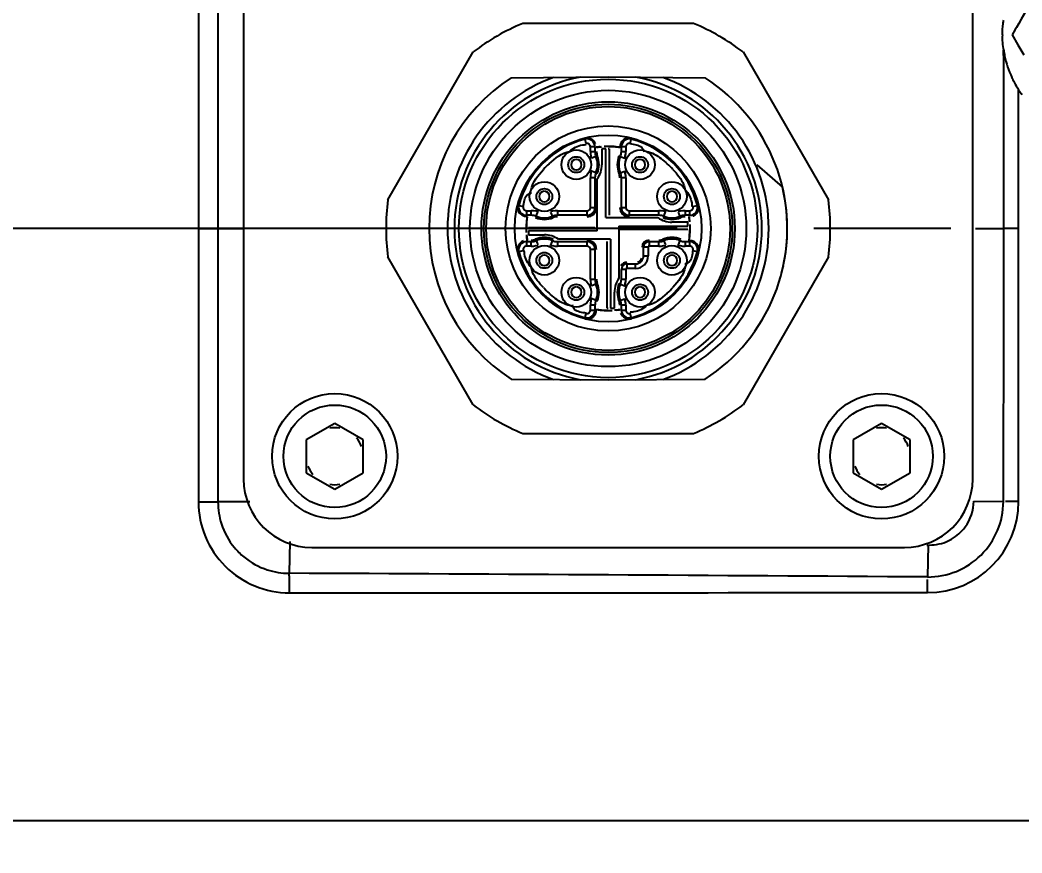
# Model space of a CAD drawing. Header units: millimetres. Extents: x 4086 to 8300, y 123 to 1549.
# Drawn here: x 7636.7 to 7647.69, y 634.36 to 643.5 of the extents above; entities that cross this region are included whole.
import ezdxf

# ---------------------------------------------------------------- set-up
doc = ezdxf.new("R2010")
doc.units = ezdxf.units.MM
doc.linetypes.add('CENTER', pattern=[0.6, 0.375, -0.075, 0.075, -0.075])
for name, color, linetype in [('中心线', 7, 'Continuous'), ('外形图', 7, 'Continuous'), ('尺寸标注', 7, 'Continuous'), ('运动范围', 7, 'Continuous')]:
    doc.layers.add(name, color=color, linetype=linetype)
doc.styles.add('思源黑', font='SourceHanSansCN-Normal.ttf')
doc.dimstyles.new('尺寸标注_1_4比例', dxfattribs={"dimtxt": 7, "dimasz": 6, "dimexe": 2, "dimexo": 1.5, "dimgap": 1, "dimtad": 1, "dimdec": 1, "dimlfac": 4, "dimdsep": 46, "dimtxsty": '思源黑', "dimcen": 0.09, "dimadec": 0, "dimazin": 0, "dimtp": 0.01, "dimtm": 0.01, "dimtfac": 1, "dimtdec": 1, "dimtofl": 0, "dimtmove": 0, "dimatfit": 3, "dimfxl": 1, "dimtolj": 1, "dimarcsym": 0})

# ---------------------------------------------------------------- blocks, each defined once
blk = doc.blocks.new('*D992')
at = {"layer": 'Defpoints', "color": 0}
for p in [(7645.229, 641.211), (7660.171, 641.211), (7727.758, 641.211), (7952.406, 601.599), (7690.663, 584.809)]:
    blk.add_point(p, dxfattribs=at)
at = {"layer": '尺寸标注', "color": 0, "lineweight": -2}
blk.add_line((7661.671, 641.211), (7662.252, 641.211), dxfattribs=at)
blk.add_arc((7727.758, 641.211), 67.507, 185.09413, 344.90587, dxfattribs=at)
at = {"layer": '尺寸标注', "color": 0}
for points in [[(7661.517, 635.261), (7659.519, 635.172), (7660.252, 641.211)], [(7793.912, 623.414), (7791.96, 623.849), (7794.24, 629.488)]]:
    blk.add_solid(points, dxfattribs=at)
at = {"layer": '尺寸标注', "color": 0, "insert": (7727.758, 578.414), "char_height": 7, "attachment_point": 5, "style": '思源黑'}
blk.add_mtext('\\A1;+\\A1;170%%d', dxfattribs=at)
blk = doc.blocks.new('*D993')
at = {"layer": 'Defpoints', "color": 0}
for p in [(7690.62, 697.68), (7952.412, 680.804), (7645.229, 641.211), (7664.809, 641.211), (7727.758, 641.211)]:
    blk.add_point(p, dxfattribs=at)
at = {"layer": '尺寸标注', "color": 0, "lineweight": -2}
blk.add_arc((7727.758, 641.211), 67.588, 15.08339, 174.91199, dxfattribs=at)
at = {"layer": '尺寸标注', "color": 0}
for points in [[(7792.042, 658.581), (7793.994, 659.016), (7794.32, 652.942)], [(7659.438, 647.249), (7661.436, 647.16), (7660.171, 641.211)]]:
    blk.add_solid(points, dxfattribs=at)
at = {"layer": '尺寸标注', "color": 0, "insert": (7727.758, 713.509), "char_height": 7, "attachment_point": 5, "style": '思源黑'}
blk.add_mtext('\\A1;-\\A1;170%%d', dxfattribs=at)

msp = doc.modelspace()

# ---------------------------------------------------------------- linework, layer by layer
at = {"layer": '中心线', "linetype": 'CENTER', "ltscale": 20}
msp.add_line((7979.909, 641.2169), (7475.7605, 641.2169), dxfattribs=at)
at = {"layer": '外形图'}
for p, q in [((7639.1503, 649.9669), (7639.1503, 638.4669)), ((7647.1503, 638.4669), (7647.1503, 649.9669)), ((7644.0878, 643.4669), (7642.2128, 643.4669)), ((7647.6172, 643.4), (7647.5838, 643.3419)), ((7647.6305, 643.4231), (7647.6172, 643.4)), ((7647.5838, 643.3419), (7647.6468, 643.2322)), ((7640.733, 641.53), (7641.6705, 643.1538)), ((7644.6301, 643.1538), (7645.5676, 641.53)), ((7647.6468, 643.2322), (7647.7097, 643.123)), ((7642.0873, 642.8701), (7643.1503, 642.8794)), ((7643.1503, 642.8794), (7644.2133, 642.8701)), ((7647.654, 641.2169), (7647.654, 642.7382)), ((7642.91, 642.1478), (7642.8941, 642.2093)), ((7643.3907, 642.1478), (7643.4066, 642.2093)), ((7642.9555, 642.0604), (7642.9555, 642.1125)), ((7643.0055, 642.1125), (7642.9555, 642.1125)), ((7642.9555, 642.0604), (7643.0055, 642.0604)), ((7643.0055, 642.1125), (7643.0055, 642.0604)), ((7643.0811, 642.0919), (7643.0811, 641.9169)), ((7643.1253, 642.0919), (7643.0811, 642.0919)), ((7643.1253, 641.3356), (7643.1253, 642.0919)), ((7643.1603, 642.0919), (7643.1503, 642.0919)), ((7643.1603, 642.0919), (7643.1603, 641.3616)), ((7643.2951, 642.0604), (7643.2951, 642.1125)), ((7643.3451, 642.1125), (7643.2951, 642.1125)), ((7643.2951, 642.0604), (7643.3451, 642.0604)), ((7643.3435, 642.0356), (7643.3451, 642.0604)), ((7643.3451, 642.1125), (7643.3451, 642.0604)), ((7642.9621, 642.0112), (7642.9602, 641.9836)), ((7643.0287, 642.0122), (7642.9701, 641.9877)), ((7643.2844, 642.007), (7643.2719, 642.0122)), ((7643.2844, 642.007), (7643.3407, 641.9835)), ((7643.3386, 642.0112), (7643.3435, 642.0356)), ((7643.3405, 641.9836), (7643.3386, 642.0112)), ((7642.9621, 641.8225), (7642.9572, 641.7981)), ((7643.0162, 641.8267), (7642.9599, 641.8502)), ((7642.9602, 641.8501), (7642.9621, 641.8225)), ((7643.0162, 641.8267), (7643.0287, 641.8215)), ((7643.2719, 641.8215), (7643.3305, 641.846)), ((7643.3386, 641.8225), (7643.3405, 641.8501)), ((7644.781, 641.9159), (7645.0626, 641.6711)), ((7642.9572, 641.7981), (7642.9555, 641.7734)), ((7642.9555, 641.4481), (7642.9555, 641.7734)), ((7643.0055, 641.7734), (7642.9555, 641.7734)), ((7643.0055, 641.7734), (7643.0055, 641.4481)), ((7643.0316, 641.1919), (7643.0316, 641.7615)), ((7643.2951, 641.4481), (7643.2951, 641.7734)), ((7643.3451, 641.7734), (7643.2951, 641.7734)), ((7643.3451, 641.7734), (7643.3451, 641.4481)), ((7642.1579, 641.4731), (7642.2194, 641.4572)), ((7642.2547, 641.4116), (7642.2547, 641.3616)), ((7642.2547, 641.4116), (7642.3068, 641.4116)), ((7642.3068, 641.3616), (7642.3068, 641.4116)), ((7642.3316, 641.41), (7642.3068, 641.4116)), ((7642.356, 641.4051), (7642.3316, 641.41)), ((7642.3836, 641.407), (7642.356, 641.4051)), ((7642.3602, 641.3509), (7642.3837, 641.4072)), ((7642.5446, 641.4051), (7642.5171, 641.407)), ((7642.5457, 641.3385), (7642.5212, 641.3971)), ((7642.5938, 641.4116), (7642.5938, 641.3616)), ((7642.5938, 641.4116), (7642.9191, 641.4116)), ((7642.9191, 641.3616), (7642.9191, 641.4116)), ((7642.9555, 641.4481), (7643.0055, 641.4481)), ((7643.2951, 641.4481), (7643.3451, 641.4481)), ((7643.3816, 641.4116), (7643.3816, 641.3616)), ((7643.3816, 641.4116), (7643.7068, 641.4116)), ((7643.7068, 641.3616), (7643.7068, 641.4116)), ((7643.7316, 641.41), (7643.7068, 641.4116)), ((7643.756, 641.4051), (7643.7316, 641.41)), ((7643.7836, 641.407), (7643.756, 641.4051)), ((7643.7602, 641.3509), (7643.7837, 641.4072)), ((7643.9446, 641.4051), (7643.9171, 641.407)), ((7643.9457, 641.3385), (7643.9212, 641.3971)), ((7643.9938, 641.4116), (7643.9938, 641.3616)), ((7643.9938, 641.4116), (7644.0459, 641.4116)), ((7644.0459, 641.3616), (7644.0459, 641.4116)), ((7644.0813, 641.4572), (7644.1428, 641.4731)), ((7642.3068, 641.3616), (7642.2547, 641.3616)), ((7642.3602, 641.3509), (7642.355, 641.3385)), ((7642.9191, 641.3616), (7642.5938, 641.3616)), ((7643.1253, 641.3356), (7643.6949, 641.3356)), ((7643.7068, 641.3616), (7643.3816, 641.3616)), ((7643.7602, 641.3509), (7643.755, 641.3385)), ((7644.0253, 641.286), (7643.8503, 641.286)), ((7644.0459, 641.3616), (7643.9938, 641.3616)), ((7644.0253, 641.2419), (7644.0253, 641.286)), ((7638.6552, 641.2169), (7639.1503, 641.2169)), ((7642.2753, 641.2268), (7643.0055, 641.2268)), ((7642.2753, 641.1919), (7642.2753, 641.1477)), ((7643.0316, 641.1919), (7642.2753, 641.1919)), ((7643.2691, 641.2419), (7643.2691, 640.6722)), ((7643.2691, 641.2419), (7644.0253, 641.2419)), ((7644.0253, 641.2069), (7643.2691, 641.2069)), ((7647.1808, 641.2169), (7647.4928, 641.2169)), ((7647.654, 641.2169), (7647.4928, 641.2169)), ((7642.2547, 641.0721), (7642.2547, 641.0221)), ((7642.2547, 641.0721), (7642.3068, 641.0721)), ((7642.2753, 641.1477), (7642.4503, 641.1477)), ((7642.3068, 641.0221), (7642.3068, 641.0721)), ((7642.355, 641.0953), (7642.3794, 641.0366)), ((7642.517, 641.0265), (7642.5457, 641.0953)), ((7642.5938, 641.0721), (7642.5938, 641.0221)), ((7642.5938, 641.0721), (7642.9191, 641.0721)), ((7643.1753, 641.0981), (7642.6057, 641.0981)), ((7642.9191, 641.0221), (7642.9191, 641.0721)), ((7643.1403, 640.3419), (7643.1403, 641.0721)), ((7643.1753, 641.0981), (7643.1753, 640.3419)), ((7643.6003, 641.0721), (7643.6003, 641.0221)), ((7643.6003, 641.0721), (7643.7068, 641.0721)), ((7643.7068, 641.0221), (7643.7068, 641.0721)), ((7643.755, 641.0953), (7643.7794, 641.0366)), ((7643.917, 641.0265), (7643.9457, 641.0953)), ((7643.9938, 641.0721), (7643.9938, 641.0221)), ((7643.9938, 641.0721), (7644.0459, 641.0721)), ((7644.0459, 641.0221), (7644.0459, 641.0721)), ((7642.1579, 640.9606), (7642.2194, 640.9765)), ((7642.3068, 641.0221), (7642.2547, 641.0221)), ((7642.356, 641.0286), (7642.3836, 641.0267)), ((7642.5171, 641.0267), (7642.5446, 641.0286)), ((7642.5446, 641.0286), (7642.5691, 641.0237)), ((7642.5691, 641.0237), (7642.5938, 641.0221)), ((7642.9191, 641.0221), (7642.5938, 641.0221)), ((7642.9555, 640.6604), (7642.9555, 640.9856)), ((7643.0055, 640.9856), (7642.9555, 640.9856)), ((7643.0055, 640.9856), (7643.0055, 640.6604)), ((7643.5388, 640.9169), (7643.5388, 641.0106)), ((7643.5888, 641.0106), (7643.5388, 641.0106)), ((7643.5888, 641.0221), (7643.5888, 640.9169)), ((7643.7068, 641.0221), (7643.5888, 641.0221)), ((7643.756, 641.0286), (7643.7836, 641.0267)), ((7643.9171, 641.0267), (7643.9446, 641.0286)), ((7643.9446, 641.0286), (7643.9691, 641.0237)), ((7643.9691, 641.0237), (7643.9938, 641.0221)), ((7644.0459, 641.0221), (7643.9938, 641.0221)), ((7644.0813, 640.9765), (7644.1428, 640.9606)), ((7641.6705, 639.28), (7640.733, 640.9038)), ((7643.5388, 640.9169), (7643.5888, 640.9169)), ((7645.5676, 640.9038), (7644.6301, 639.28)), ((7643.2951, 640.6604), (7643.2951, 640.7669)), ((7643.3451, 640.7669), (7643.2951, 640.7669)), ((7643.3451, 640.7783), (7643.3451, 640.6604)), ((7643.4503, 640.7783), (7643.3451, 640.7783)), ((7643.3566, 640.8283), (7643.3566, 640.7783)), ((7643.3566, 640.8283), (7643.4503, 640.8283)), ((7643.4503, 640.7783), (7643.4503, 640.8283)), ((7642.9555, 640.6604), (7643.0055, 640.6604)), ((7642.9621, 640.6112), (7642.9602, 640.5836)), ((7643.0287, 640.6122), (7642.9701, 640.5877)), ((7643.2844, 640.607), (7643.2719, 640.6122)), ((7643.2951, 640.6604), (7643.3451, 640.6604)), ((7643.3386, 640.6112), (7643.3435, 640.6356)), ((7643.3405, 640.5836), (7643.3386, 640.6112)), ((7643.3435, 640.6356), (7643.3451, 640.6604)), ((7643.2195, 640.3419), (7643.2195, 640.5169)), ((7643.2844, 640.607), (7643.3407, 640.5835)), ((7642.9572, 640.3981), (7642.9555, 640.3734)), ((7642.9621, 640.4225), (7642.9572, 640.3981)), ((7643.0162, 640.4267), (7642.9599, 640.4502)), ((7642.9602, 640.4501), (7642.9621, 640.4225)), ((7643.0162, 640.4267), (7643.0287, 640.4215)), ((7643.2719, 640.4215), (7643.3305, 640.446)), ((7643.3386, 640.4225), (7643.3405, 640.4501)), ((7642.8941, 640.2244), (7642.91, 640.2859)), ((7642.9555, 640.3212), (7642.9555, 640.3734)), ((7643.0055, 640.3734), (7642.9555, 640.3734)), ((7642.9555, 640.3212), (7643.0055, 640.3212)), ((7643.0055, 640.3734), (7643.0055, 640.3212)), ((7643.1403, 640.3419), (7643.1503, 640.3419)), ((7643.1753, 640.3419), (7643.2195, 640.3419)), ((7643.2951, 640.3212), (7643.2951, 640.3734)), ((7643.3451, 640.3734), (7643.2951, 640.3734)), ((7643.2951, 640.3212), (7643.3451, 640.3212)), ((7643.3451, 640.3734), (7643.3451, 640.3212)), ((7643.4066, 640.2244), (7643.3907, 640.2859)), ((7642.0873, 639.5636), (7643.1503, 639.5544)), ((7643.1503, 639.5544), (7644.2133, 639.5636)), ((7640.1503, 639.0777), (7639.8378, 638.8973)), ((7640.4628, 638.8973), (7640.1503, 639.0777)), ((7646.1503, 639.0777), (7645.8378, 638.8973)), ((7646.4628, 638.8973), (7646.1503, 639.0777)), ((7642.2128, 638.9669), (7644.0878, 638.9669)), ((7639.8378, 638.8973), (7639.8378, 638.5364)), ((7640.4628, 638.5364), (7640.4628, 638.8973)), ((7645.8378, 638.8973), (7645.8378, 638.5364)), ((7646.4628, 638.5364), (7646.4628, 638.8973)), ((7639.8378, 638.5364), (7640.1503, 638.356)), ((7640.1503, 638.356), (7640.4628, 638.5364)), ((7645.8378, 638.5364), (7646.1503, 638.356)), ((7646.1503, 638.356), (7646.4628, 638.5364)), ((7638.9046, 638.2154), (7638.8691, 638.2152)), ((7639.2172, 638.2171), (7638.9046, 638.2154)), ((7647.1615, 638.224), (7647.4866, 638.2199)), ((7639.6563, 637.7822), (7639.6511, 637.433)), ((7639.9003, 637.7169), (7646.4003, 637.7169)), ((7646.6611, 637.7416), (7646.6536, 637.3922)), ((7668.7098, 634.7169), (7631.5941, 634.7169))]:
    msp.add_line(p, q, dxfattribs=at)
for points in [[(7642.9555, 642.0604), (7642.9572, 642.0356), (7642.9621, 642.0112)], [(7643.3451, 641.7734), (7643.3435, 641.7981), (7643.3386, 641.8225)], [(7642.5938, 641.4116), (7642.5691, 641.41), (7642.5446, 641.4051)], [(7643.9938, 641.4116), (7643.9691, 641.41), (7643.9446, 641.4051)], [(7642.3068, 641.0221), (7642.3316, 641.0237), (7642.356, 641.0286)], [(7643.7068, 641.0221), (7643.7316, 641.0237), (7643.756, 641.0286)], [(7642.9555, 640.6604), (7642.9572, 640.6356), (7642.9621, 640.6112)], [(7643.3451, 640.3734), (7643.3435, 640.3981), (7643.3386, 640.4225)]]:
    msp.add_lwpolyline(points, dxfattribs=at)
for centre, radius in [((7643.1503, 641.2169), 1.6375), ((7643.1503, 641.2169), 1.5159), ((7643.1503, 641.2169), 1.3898), ((7643.1503, 641.2169), 1.3625), ((7643.1503, 641.2169), 1.3375), ((7643.1503, 641.2169), 1.125), ((7643.1503, 641.2169), 1.025), ((7642.8003, 641.9169), 0.1625), ((7643.5003, 641.9169), 0.1625), ((7642.8003, 641.9169), 0.0875), ((7643.5003, 641.9169), 0.0875), ((7642.4503, 641.5669), 0.1625), ((7643.8503, 641.5669), 0.1625), ((7642.4503, 641.5669), 0.0875), ((7643.8503, 641.5669), 0.0875), ((7642.4503, 640.8669), 0.1625), ((7642.4503, 640.8669), 0.0875), ((7643.8503, 640.8669), 0.1625), ((7643.8503, 640.8669), 0.0875), ((7642.8003, 640.5169), 0.1625), ((7643.5003, 640.5169), 0.1625), ((7642.8003, 640.5169), 0.0875), ((7643.5003, 640.5169), 0.0875), ((7640.1503, 638.7169), 0.6875), ((7646.1503, 638.7169), 0.6875), ((7640.1503, 638.7169), 0.5625), ((7646.1503, 638.7169), 0.5625)]:
    msp.add_circle(centre, radius, dxfattribs=at)
for centre, radius, start, end in [((10939.9718, 639.0639), 3301.1061, 179.8063724, 179.9626317), ((7643.1503, 641.2169), 2.4375, 112.61986, 127.38014), ((7643.1503, 641.2169), 2.4375, 52.61986, 67.38014), ((6931.4275, 641.196), 716.0653, 0.0016719, 0.1581614), ((7648.5919, 643.3429), 1.1149, 188.82364, 191.90046), ((7648.6087, 643.3471), 1.1322, 191.93195, 204.71158), ((7643.1503, 641.2169), 1.9655, 122.73982, 237.26018), ((7643.1503, 641.2169), 1.7625, 109.89939, 250.10062), ((7643.1503, 641.2169), 1.6875, 100.3872, 259.61279), ((7643.1503, 641.2169), 1.6875, 280.38723, 79.61279), ((7643.1503, 641.2169), 1.7625, 289.89931, 70.10064), ((7643.1503, 641.2169), 1.9655, 345.49105, 57.26018), ((7648.6206, 643.3528), 1.1454, 204.72163, 207.53), ((7648.6231, 643.354), 1.1482, 207.52479, 212.43184), ((7648.6033, 643.3416), 1.1248, 212.44009, 215.79246), ((7643.1503, 641.2169), 1.0115, 104.47751, 165.52249), ((7642.9191, 642.1125), 0.0865, 0, 104.47751), ((7642.9191, 642.1125), 0.0365, 0, 104.47751), ((7643.3816, 642.1125), 0.0865, 75.52249, 180), ((7643.3816, 642.1125), 0.0365, 75.52249, 180), ((7643.1503, 641.2169), 1.0115, 14.47751, 75.52249), ((7643.1441, 642.0604), 0.1385, 180, 202.65829), ((7643.1503, 641.2169), 0.9, 95.59036, 98.35785), ((7643.1503, 641.2169), 0.8971, 94.55654, 98.22437), ((7643.1441, 642.0604), 0.1221, 180, 202.65829), ((7643.1503, 641.2169), 0.9, 81.64215, 92.79518), ((7643.1601, 641.3771), 0.7366, 87.42015, 89.98107), ((7643.1562, 641.296), 0.8178, 84.40073, 87.40823), ((7643.1457, 641.1879), 0.9264, 81.74761, 84.40234), ((7643.1566, 642.0604), 0.1385, 337.34171, 0), ((7642.8003, 641.9169), 0.0576, 90.99441, 269.00559), ((7642.8003, 641.9169), 0.0576, 271.10635, 88.89268), ((7642.8003, 641.9169), 0.234, 337.34171, 22.65829), ((7642.8003, 641.9169), 0.2504, 337.34171, 22.65829), ((7642.8003, 641.9169), 0.2475, 344.89447, 15.10553), ((7643.5003, 641.9169), 0.2504, 157.34171, 202.65829), ((7643.5003, 641.9169), 0.2475, 164.89447, 202.65829), ((7643.5003, 641.9169), 0.234, 157.34171, 202.65829), ((7643.5003, 641.9169), 0.0576, 90.99441, 269.00559), ((7643.5003, 641.9169), 0.0576, 271.10635, 88.89268), ((7643.0648, 641.3024), 0.8406, 131.98611, 138.00687), ((7643.1441, 641.7734), 0.1385, 157.34171, 180), ((7642.8128, 641.9169), 0.2683, 324.61103, 0), ((7643.1566, 641.7734), 0.1221, 0, 22.65829), ((7643.1566, 641.7734), 0.1385, 0, 22.65829), ((7643.2356, 641.3021), 0.841, 41.99464, 48.0125), ((7642.4503, 641.5669), 0.0576, 90.99441, 269.00559), ((7642.4503, 641.5669), 0.0576, 271.10635, 88.89268), ((7643.8503, 641.5669), 0.0576, 90.99441, 269.00559), ((7643.8503, 641.5669), 0.0576, 271.10635, 88.89268), ((7643.1503, 641.2168), 1.9655, 302.73976, 13.36229), ((7643.1503, 641.2169), 2.4375, 172.61986, 187.38014), ((7643.1503, 641.2169), 2.4375, 352.61986, 7.38014), ((7642.2547, 641.4481), 0.0865, 165.52249, 270), ((7642.2547, 641.4481), 0.0365, 165.52249, 270), ((7642.9191, 641.4481), 0.1029, 270, 0), ((7642.9191, 641.4481), 0.1, 270, 0), ((7642.9191, 641.4481), 0.0865, 270, 0), ((7642.9191, 641.4481), 0.0365, 270, 0), ((7643.3816, 641.4481), 0.1029, 180, 270), ((7643.3816, 641.4481), 0.1, 180, 270), ((7643.3816, 641.4481), 0.0865, 180, 270), ((7643.3816, 641.4481), 0.0365, 180, 270), ((7644.0459, 641.4481), 0.0865, 270, 14.47751), ((7644.0459, 641.4481), 0.0365, 270, 14.47751), ((7643.1503, 641.2169), 0.9, 171.6421, 182.79518), ((7643.1503, 641.2169), 0.8971, 171.77563, 179.36159), ((7642.3068, 641.2231), 0.1385, 67.34171, 90), ((7642.4503, 641.5669), 0.2504, 247.34171, 292.65829), ((7642.4503, 641.5669), 0.234, 247.34171, 292.65829), ((7642.4503, 641.5669), 0.2475, 254.89447, 292.65829), ((7642.5938, 641.2231), 0.1385, 90, 112.65829), ((7642.5938, 641.2231), 0.1221, 90, 112.65829), ((7643.8503, 641.5544), 0.2683, 234.61103, 270), ((7643.7068, 641.2231), 0.1385, 67.34171, 90), ((7643.8503, 641.5669), 0.2504, 247.34171, 292.65829), ((7643.8503, 641.5669), 0.234, 247.34171, 292.65829), ((7643.8503, 641.5669), 0.2475, 254.89447, 285.10553), ((7643.9938, 641.2231), 0.1385, 90, 112.65829), ((7643.9938, 641.2231), 0.1221, 90, 112.65829), ((7643.1503, 641.2169), 0.8971, 4.55654, 8.22437), ((7643.1503, 641.2169), 0.9, 4.54677, 8.3579), ((7643.1503, 641.2169), 0.8971, 351.77563, 359.36159), ((7643.1503, 641.2169), 0.9, 351.6421, 2.79518), ((6902.3129, 641.2717), 745.1799, 359.7653511, 359.9957827), ((7642.2547, 640.9856), 0.0865, 90, 194.47751), ((7643.1503, 641.2169), 0.9, 184.54677, 188.3579), ((7643.1503, 641.2169), 0.8971, 184.55654, 188.22437), ((7642.3068, 641.2106), 0.1221, 270, 292.65829), ((7642.3068, 641.2106), 0.1385, 270, 292.65829), ((7642.4503, 640.8669), 0.2504, 67.34171, 112.65829), ((7642.4503, 640.8669), 0.234, 67.34171, 112.65829), ((7642.4503, 640.8669), 0.2475, 74.89447, 105.10553), ((7642.4503, 640.8794), 0.2683, 54.61103, 90), ((7642.5938, 641.2106), 0.1385, 247.34171, 270), ((7642.9191, 640.9856), 0.1029, 0, 90), ((7642.9191, 640.9856), 0.1, 0, 90), ((7642.9191, 640.9856), 0.0865, 0, 90), ((7643.6003, 641.0106), 0.0779, 90, 180), ((7643.6003, 641.0106), 0.075, 110, 180), ((7643.6003, 641.0106), 0.0615, 90, 180), ((7643.7068, 641.2106), 0.1221, 270, 292.65829), ((7643.7068, 641.2106), 0.1385, 270, 292.65829), ((7643.8503, 640.8669), 0.2504, 67.34171, 112.65829), ((7643.8503, 640.8669), 0.2475, 74.89447, 112.65829), ((7643.8503, 640.8669), 0.234, 67.34171, 112.65829), ((7643.9938, 641.2106), 0.1385, 247.34171, 270), ((7644.0459, 640.9856), 0.0865, 345.52249, 90), ((7643.1503, 641.2169), 1.0115, 194.47751, 255.52249), ((7642.2547, 640.9856), 0.0365, 90, 194.47751), ((7642.9191, 640.9856), 0.0365, 0, 90), ((7643.1503, 641.2169), 1.0115, 284.47751, 345.52249), ((7644.0459, 640.9856), 0.0365, 345.52249, 90), ((7642.4503, 640.8669), 0.0576, 90.99441, 269.00559), ((7642.4503, 640.8669), 0.0576, 271.10635, 88.89268), ((7643.3566, 640.7669), 0.0779, 90, 149.99429), ((7643.3566, 640.7669), 0.075, 90, 140), ((7643.4503, 640.9169), 0.1385, 270, 0), ((7643.4503, 640.9169), 0.0885, 270, 0), ((7643.4503, 640.9169), 0.0721, 289.9948, 340.00518), ((7643.4503, 640.9169), 0.075, 290, 340), ((7643.8503, 640.8669), 0.0576, 90.99441, 269.00559), ((7643.8503, 640.8669), 0.0576, 271.10635, 88.89268), ((7643.3566, 640.7669), 0.0615, 90, 180), ((7643.1417, 641.2208), 1.9747, 346.338, 347.9393), ((7643.1441, 640.6604), 0.1385, 180, 202.65829), ((7643.1441, 640.6604), 0.1221, 180, 202.65829), ((7642.8003, 640.5169), 0.2475, 344.89447, 22.65829), ((7642.8003, 640.5169), 0.2504, 337.34171, 22.65829), ((7643.4878, 640.5169), 0.2683, 144.61103, 180), ((7643.5003, 640.5169), 0.2504, 157.34171, 202.65829), ((7643.1566, 640.6604), 0.1385, 337.34171, 0), ((7643.0651, 641.1316), 0.841, 221.99464, 228.0125), ((7642.8003, 640.5169), 0.0576, 90.99441, 269.00559), ((7642.8003, 640.5169), 0.0576, 271.10635, 88.89268), ((7642.8003, 640.5169), 0.234, 337.34171, 22.65829), ((7643.5003, 640.5169), 0.2475, 164.89447, 195.10553), ((7643.5003, 640.5169), 0.234, 157.34171, 202.65829), ((7643.5003, 640.5169), 0.0576, 90.99441, 269.00559), ((7643.5003, 640.5169), 0.0576, 271.10635, 88.89268), ((7643.2359, 641.1313), 0.8406, 311.98611, 318.00687), ((7643.1441, 640.3734), 0.1385, 157.34171, 180), ((7643.1566, 640.3734), 0.1221, 0, 22.65829), ((7643.1566, 640.3734), 0.1385, 0, 22.65829), ((7642.9191, 640.3212), 0.0865, 255.52249, 0), ((7642.9191, 640.3212), 0.0365, 255.52249, 0), ((7643.1503, 641.2169), 0.9, 261.64215, 272.79518), ((7643.155, 641.2458), 0.9264, 261.74761, 264.40234), ((7643.1444, 641.1377), 0.8178, 264.40073, 267.40823), ((7643.1406, 641.0566), 0.7366, 267.42015, 269.98107), ((7643.1503, 641.2169), 0.8971, 274.55654, 278.22437), ((7643.1503, 641.2169), 0.9, 275.59036, 278.35785), ((7643.3816, 640.3212), 0.0865, 180, 284.47751), ((7643.3816, 640.3212), 0.0365, 180, 284.47751), ((7643.1503, 641.2169), 2.4375, 232.61986, 247.38014), ((7643.1503, 641.2169), 2.4375, 292.61986, 307.38014), ((7640.1503, 638.7169), 0.3125, 79.9994, 100.0006), ((7646.1503, 638.7169), 0.3125, 79.9994, 100.0006), ((7640.1503, 638.7169), 0.3125, 19.99941, 40.0006), ((7646.1503, 638.7169), 0.3125, 19.99941, 40.0006), ((7640.1503, 638.7169), 0.3125, 199.99941, 220.0006), ((7646.1503, 638.7169), 0.3125, 199.99941, 220.0006), ((7639.9003, 638.4669), 0.75, 180, 270), ((7646.4003, 638.4669), 0.75, 270, 0), ((7640.1503, 638.7169), 0.3125, 259.9994, 280.0006), ((7646.1503, 638.7169), 0.3125, 259.9994, 280.0006), ((7639.6536, 638.2168), 0.9987, 180.00319, 270.06528), ((7639.6567, 638.2165), 0.7877, 180.0915, 197.96019), ((7646.6568, 638.2219), 0.8298, 269.77964, 359.85947), ((7646.6549, 638.2204), 0.9994, 270.01787, 0.01002), ((7646.662, 638.2477), 0.5088, 292.60053, 300.19186), ((7639.6527, 638.2169), 0.7842, 219.61268, 230.37778), ((7639.6532, 638.2225), 0.7896, 252.01185, 269.84339), ((7624.3944, -2581.1086), 3218.5778, 89.6037469, 89.7284056)]:
    msp.add_arc(centre, radius, start, end, dxfattribs=at)
for points in [[(7638.6526, 650.2138), (7638.6543, 647.2148), (7638.6552, 644.2158), (7638.6552, 641.2169)], [(7647.8357, 643.7794), (7647.7672, 643.6607), (7647.6988, 643.5419), (7647.6305, 643.4231)], [(7647.4771, 643.3419), (7647.4771, 643.3828), (7647.4779, 643.4241), (7647.4839, 643.4646)], [(7647.4902, 643.1719), (7647.4815, 643.2278), (7647.4742, 643.2851), (7647.48, 643.3414)], [(7643.0131, 642.1449), (7642.9984, 642.1875), (7642.9378, 642.2206), (7642.8941, 642.2093)], [(7642.5024, 641.9273), (7642.5675, 641.9858), (7642.6418, 642.0454), (7642.7277, 642.0623)], [(7642.7277, 642.0623), (7642.7638, 642.1001), (7642.8159, 642.1246), (7642.8675, 642.1334)], [(7643.3907, 642.1478), (7643.4342, 642.1366), (7643.4874, 642.1374), (7643.5185, 642.105)], [(7643.573, 642.0624), (7643.6305, 642.0509), (7643.6842, 642.02), (7643.7303, 641.9837)], [(7643.7303, 641.9837), (7643.7534, 641.9655), (7643.7763, 641.947), (7643.7982, 641.9273)], [(7642.3048, 641.6396), (7642.3219, 641.7255), (7642.3814, 641.7997), (7642.44, 641.8648)], [(7643.8606, 641.8648), (7643.9062, 641.8142), (7643.9539, 641.7615), (7643.9789, 641.6982)], [(7643.9958, 641.6396), (7644.0335, 641.6034), (7644.0581, 641.5513), (7644.0669, 641.4997)], [(7642.2194, 641.4572), (7642.2306, 641.5007), (7642.2297, 641.554), (7642.2622, 641.5851)], [(7642.1634, 641.4084), (7642.1781, 641.3733), (7642.2219, 641.3477), (7642.2599, 641.3477)], [(7638.6552, 641.2169), (7638.6552, 640.2168), (7638.6551, 639.2168), (7638.6549, 638.2167)], [(7638.8664, 641.2169), (7638.8664, 640.2163), (7638.8674, 639.2158), (7638.8691, 638.2152)], [(7647.6542, 638.2206), (7647.654, 639.2193), (7647.654, 640.2181), (7647.654, 641.2169)], [(7644.1372, 641.0253), (7644.1225, 641.0604), (7644.0787, 641.086), (7644.0407, 641.086)], [(7644.0813, 640.9765), (7644.07, 640.933), (7644.0709, 640.8797), (7644.0385, 640.8486)], [(7642.3048, 640.7941), (7642.2671, 640.8303), (7642.2425, 640.8824), (7642.2338, 640.934)], [(7642.44, 640.5689), (7642.3944, 640.6195), (7642.3467, 640.6722), (7642.3217, 640.7355)], [(7643.9958, 640.7941), (7643.9787, 640.7082), (7643.9192, 640.634), (7643.8606, 640.5689)], [(7642.5704, 640.45), (7642.5472, 640.4682), (7642.5243, 640.4868), (7642.5024, 640.5064)], [(7643.7982, 640.5064), (7643.7331, 640.4479), (7643.6588, 640.3883), (7643.5729, 640.3714)], [(7642.7277, 640.3713), (7642.6702, 640.3828), (7642.6164, 640.4137), (7642.5704, 640.45)], [(7642.91, 640.2859), (7642.8664, 640.2971), (7642.8132, 640.2963), (7642.7821, 640.3287)], [(7643.2875, 640.2889), (7643.3023, 640.2462), (7643.3629, 640.2131), (7643.4066, 640.2244)], [(7643.5729, 640.3714), (7643.5368, 640.3336), (7643.4847, 640.3091), (7643.4332, 640.3003)], [(7647.0673, 637.942), (7647.1258, 638.022), (7647.1602, 638.1249), (7647.1615, 638.224)], [(7638.9074, 637.9736), (7638.9376, 637.8807), (7638.9864, 637.7922), (7639.0486, 637.7169)], [(7646.9179, 637.8079), (7646.9757, 637.8415), (7647.0277, 637.888), (7647.0673, 637.942)], [(7646.6477, 637.7431), (7646.7186, 637.7416), (7646.7921, 637.7507), (7646.8575, 637.7779)], [(7639.1526, 637.6129), (7639.2279, 637.5506), (7639.3165, 637.5018), (7639.4094, 637.4716)], [(7639.6548, 637.2181), (7641.9882, 637.2192), (7644.3217, 637.2202), (7646.6552, 637.2211)]]:
    msp.add_open_spline(points, degree=3, dxfattribs=at)
for points, knots in [([(7647.4839, 643.4646), (7647.4849, 643.4712), (7647.4872, 643.4843), (7647.4901, 643.4973), (7647.4917, 643.5038)], [0, 0, 0, 0, 0.5006837, 1, 1, 1, 1]), ([(7643.4066, 642.2093), (7643.3772, 642.2169), (7643.307, 642.2023), (7643.2811, 642.1373), (7643.2811, 642.1073)], [0, 0, 0, 0, 0.5020607, 1, 1, 1, 1]), ([(7642.8675, 642.1334), (7642.8746, 642.1346), (7642.8887, 642.1364), (7642.9029, 642.137), (7642.9098, 642.1369)], [0, 0, 0, 0, 0.5077913, 1, 1, 1, 1]), ([(7643.5185, 642.105), (7643.5243, 642.099), (7643.5347, 642.0838), (7643.5399, 642.0662), (7643.5417, 642.0565)], [0, 0, 0, 0, 0.4573371, 1, 1, 1, 1]), ([(7642.2622, 641.5851), (7642.2656, 641.5884), (7642.2732, 641.5945), (7642.2819, 641.5991), (7642.2866, 641.6011)], [0, 0, 0, 0, 0.4811326, 1, 1, 1, 1]), ([(7642.2866, 641.6011), (7642.2902, 641.6027), (7642.2982, 641.6056), (7642.3064, 641.6076), (7642.3107, 641.6084)], [0, 0, 0, 0, 0.4772759, 1, 1, 1, 1]), ([(7643.9789, 641.6982), (7643.9826, 641.6887), (7643.9891, 641.6694), (7643.9938, 641.6496), (7643.9958, 641.6396)], [0, 0, 0, 0, 0.5003399, 1, 1, 1, 1]), ([(7644.0669, 641.4997), (7644.0681, 641.4926), (7644.0699, 641.4785), (7644.0705, 641.4643), (7644.0704, 641.4573)], [0, 0, 0, 0, 0.5076442, 1, 1, 1, 1]), ([(7642.1579, 641.4731), (7642.1552, 641.4626), (7642.1537, 641.4403), (7642.1591, 641.4186), (7642.1634, 641.4084)], [0, 0, 0, 0, 0.4930486, 1, 1, 1, 1]), ([(7644.1074, 641.3694), (7644.1161, 641.376), (7644.1312, 641.3926), (7644.1397, 641.4133), (7644.1424, 641.424)], [0, 0, 0, 0, 0.4958474, 1, 1, 1, 1]), ([(7644.1424, 641.424), (7644.1445, 641.4321), (7644.1466, 641.4486), (7644.1448, 641.4652), (7644.1428, 641.4731)], [0, 0, 0, 0, 0.5068732, 1, 1, 1, 1]), ([(7644.0783, 641.354), (7644.0835, 641.3558), (7644.0937, 641.3602), (7644.103, 641.3661), (7644.1074, 641.3694)], [0, 0, 0, 0, 0.5005447, 1, 1, 1, 1]), ([(7642.1932, 641.0643), (7642.1846, 641.0577), (7642.1694, 641.0411), (7642.1609, 641.0204), (7642.1582, 641.0097)], [0, 0, 0, 0, 0.4958474, 1, 1, 1, 1]), ([(7642.2223, 641.0797), (7642.2171, 641.0779), (7642.207, 641.0735), (7642.1976, 641.0676), (7642.1932, 641.0643)], [0, 0, 0, 0, 0.5005447, 1, 1, 1, 1]), ([(7642.1582, 641.0097), (7642.1562, 641.0016), (7642.154, 640.9851), (7642.1558, 640.9685), (7642.1579, 640.9606)], [0, 0, 0, 0, 0.5068732, 1, 1, 1, 1]), ([(7642.2338, 640.934), (7642.2326, 640.9411), (7642.2307, 640.9552), (7642.2302, 640.9694), (7642.2302, 640.9764)], [0, 0, 0, 0, 0.5076438, 1, 1, 1, 1]), ([(7644.1428, 640.9606), (7644.1455, 640.9711), (7644.1469, 640.9934), (7644.1415, 641.0151), (7644.1372, 641.0253)], [0, 0, 0, 0, 0.4930486, 1, 1, 1, 1]), ([(7644.0141, 640.8326), (7644.0104, 640.831), (7644.0024, 640.8281), (7643.9942, 640.8261), (7643.9899, 640.8253)], [0, 0, 0, 0, 0.4772759, 1, 1, 1, 1]), ([(7644.0385, 640.8486), (7644.0351, 640.8453), (7644.0274, 640.8392), (7644.0187, 640.8346), (7644.0141, 640.8326)], [0, 0, 0, 0, 0.4811326, 1, 1, 1, 1]), ([(7642.3217, 640.7355), (7642.318, 640.745), (7642.3115, 640.7643), (7642.3068, 640.7841), (7642.3048, 640.7941)], [0, 0, 0, 0, 0.5003399, 1, 1, 1, 1]), ([(7642.7821, 640.3287), (7642.7764, 640.3347), (7642.766, 640.3499), (7642.7607, 640.3675), (7642.7589, 640.3772)], [0, 0, 0, 0, 0.4573371, 1, 1, 1, 1]), ([(7642.8941, 640.2244), (7642.9234, 640.2168), (7642.9937, 640.2314), (7643.0195, 640.2964), (7643.0195, 640.3264)], [0, 0, 0, 0, 0.5020607, 1, 1, 1, 1]), ([(7643.4332, 640.3003), (7643.4261, 640.2991), (7643.412, 640.2973), (7643.3978, 640.2967), (7643.3908, 640.2968)], [0, 0, 0, 0, 0.5077913, 1, 1, 1, 1]), ([(7638.6549, 638.2167), (7638.6765, 638.2167), (7638.7479, 638.2165), (7638.8193, 638.2163), (7638.8691, 638.2152)], [0, 0, 0, 0, 0.3025128, 1, 1, 1, 1]), ([(7647.6542, 638.2206), (7647.6142, 638.2206), (7647.5664, 638.2206), (7647.5186, 638.2201), (7647.5108, 638.2198)], [0, 0, 0, 0, 0.8372934, 1, 1, 1, 1]), ([(7639.6548, 637.2181), (7639.6547, 637.2767), (7639.6542, 637.3484), (7639.6517, 637.42), (7639.6511, 637.433)], [0, 0, 0, 0, 0.8187419, 1, 1, 1, 1]), ([(7646.6552, 637.2211), (7646.6552, 637.2621), (7646.655, 637.3103), (7646.6542, 637.3586), (7646.6535, 637.3657)], [0, 0, 0, 0, 0.8517319, 1, 1, 1, 1])]:
    msp.add_open_spline(points, degree=3, knots=knots, dxfattribs=at)
at = {"layer": '运动范围'}
msp.add_arc((7727.9003, 641.2169), 227.975, 10, 349.993572, dxfattribs=at)

# ---------------------------------------------------------------- dimensions: what is measured, and where the dimension line sits
at = {"layer": '尺寸标注'}
for base, line1, line2, text, picture, middle in [((7690.6199, 697.6803), ((7645.2287, 641.2105), (7664.8089, 641.2105)), ((7727.7585, 641.2105), (7952.4119, 680.8043)), '\\A1;-<>', '*D993', (7727.7585, 708.7983)), ((7690.6629, 584.8095), ((7645.2287, 641.2105), (7660.1706, 641.2105)), ((7952.4065, 601.599), (7727.7585, 641.2105)), '\\A1;+<>', '*D992', (7727.7585, 573.7038))]:
    dim = msp.add_angular_dim_2l(base=base, line1=line1, line2=line2, text=text, dimstyle='尺寸标注_1_4比例', dxfattribs=at)
    dim.commit()
    dim.dimension.update_dxf_attribs({"geometry": picture, "text_midpoint": middle, "dimtype": 162})

doc.saveas('drawing.dxf')
